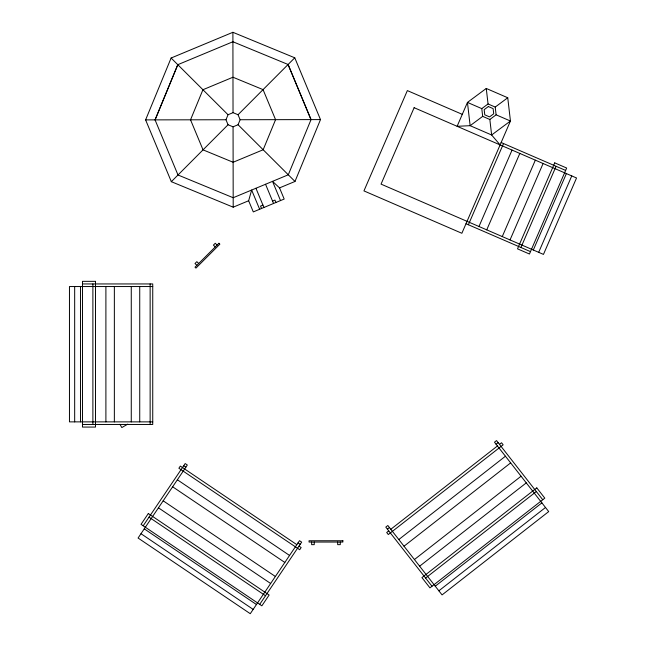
<?xml version="1.0" encoding="UTF-8"?>
<svg xmlns="http://www.w3.org/2000/svg" width="646" height="646" viewBox="0 0 646 646"><rect width="100%" height="100%" fill="white"/><g stroke="black" fill="none" stroke-linecap="round" stroke-linejoin="round"><path stroke-width="0.97" d="M280.525 200.575L272.523 181.356L279.54 187.889L284.183 199.049L253.297 211.912L248.645 200.753L251.641 190.045L259.644 209.264M248.645 200.753L233.198 207.18L171.327 181.679L145.608 119.89L171.109 58.019L232.899 32.3L294.77 57.801L320.489 119.591L294.988 181.461L279.54 187.889M177.803 64.689L155.056 119.873L177.997 174.985L233.182 197.733L288.294 174.791L311.041 119.607L288.1 64.495L232.915 41.748L177.803 64.689L155.088 119.873M225.971 119.752L228.038 114.746L233.036 112.662L238.043 114.73L240.126 119.728L238.059 124.735L233.061 126.818L228.054 124.751L225.971 119.752L145.608 119.89M468.39 224.751L503.533 143.549M478.977 226.504L512.052 150.074M486.737 229.863L519.812 153.433M502.265 236.581L535.34 160.151M510.025 239.941L543.1 163.511M520.934 247.491L556.077 166.288M533.313 250.01L566.389 173.588M538.683 252.336L571.758 175.914M143.194 525.787L185.168 463.562L187.324 465.015L138.074 538.029L250.268 613.7L299.51 540.686L301.674 542.139L259.7 604.365M171.327 181.679L228.054 124.751M238.043 114.73L294.77 57.801M387.398 529.163L389.449 527.556M496.088 444.246L498.139 442.647M388.747 530.891L386.696 532.49L388.303 534.541L503.137 444.819L501.538 442.768L499.487 444.367M390.798 529.284L497.436 445.974M398.808 539.539L505.447 456.229M404.016 546.201L510.655 462.891M414.433 559.533L521.072 476.223M419.642 566.195L526.272 482.885M425.601 578.057L536.333 491.533M435.259 586.197L541.897 502.879M438.868 590.807L545.499 507.49M462.286 114.358L407.351 90.593L363.948 190.901L461.866 233.279L510.445 121.02L507.748 97.756L486.26 88.454L467.454 102.415L457.118 126.301L470.143 125.687L491.638 134.99L500.109 144.906M481.787 108.617L482.683 116.377L470.143 125.687L467.454 102.415L481.787 108.617L488.053 103.966L486.26 88.454M488.053 103.966L495.216 107.066L507.748 97.756M489.846 119.478L496.112 114.818L510.445 121.02L491.638 134.99L489.846 119.478L482.683 116.377M127.738 424.147L121.828 427.563L119.93 424.285M262.938 205.081L260.532 206.082L261.533 208.48M272.547 201.076L274.946 200.082L275.947 202.481M240.126 119.728L320.489 119.591M82.478 283.941L152.739 283.941L152.739 424.47L82.478 424.47M152.739 286.541L69.461 286.541L69.461 421.87L152.739 421.87M501.143 142.516L565.63 170.423M466 223.718L530.487 251.625M183.714 465.718L185.87 467.171M298.056 542.842L300.212 544.303M296.829 544.659L180.331 466.081L178.877 468.237L299.696 549.73L301.149 547.574L298.993 546.112M177.367 479.776L289.553 555.447M172.635 486.785L284.829 562.456M163.18 500.812L275.366 576.482M158.448 507.821L270.642 583.491M149.016 517.155L265.522 595.741M144.26 528.856L256.446 604.527M140.989 533.709L253.175 609.388M171.109 58.019L228.038 114.746M238.059 124.735L294.988 181.461M217.096 245.109L215.255 243.267L213.414 245.109L215.255 246.942M198.693 263.503L196.852 261.67L195.011 263.503L196.852 265.345M542.745 499.738L496.532 440.596L494.481 442.195L548.704 511.592L442.066 594.909L387.85 525.513L385.799 527.112L432.004 586.261M288.076 64.519L311.009 119.607M265.546 184.263L273.549 203.482M255.937 188.261L263.931 207.479M495.216 107.066L496.112 114.818M232.899 32.3L233.036 112.662M233.061 126.818L233.198 207.18M340.272 542.051L340.272 544.651L337.672 544.651L337.672 542.051M314.247 542.051L314.247 544.651L311.647 544.651L311.647 542.051M150.138 283.941L150.138 424.47M139.73 286.541L139.73 421.87M131.267 286.541L131.267 421.87M114.358 286.541L114.358 421.87M105.896 286.541L105.896 421.87M92.887 283.941L92.887 424.47M80.524 286.541L80.524 421.87M74.67 286.541L74.67 421.87M202.933 89.729L190.53 119.817L203.038 149.856L233.125 162.259L263.164 149.751L275.567 119.663L263.059 89.624L232.972 77.221L202.933 89.729M414.126 107.696L381.051 184.126L543.464 254.403L576.539 177.981L414.126 107.696M554.72 162.865L517.511 248.847L529.454 254.015L566.663 168.033L554.72 162.865M148.314 513.546L141.038 524.334L261.856 605.827L269.132 595.039L148.314 513.546M218.937 243.267L195.011 267.186L195.932 268.106L219.85 244.188L218.937 243.267M536.786 487.883L421.943 577.605L429.953 587.86L544.796 498.139L536.786 487.883M488.352 106.55L484.169 109.65L484.766 114.826L489.547 116.894L493.722 113.785L493.124 108.617L488.352 106.55M95.487 281.341L82.478 281.341L82.478 427.071L95.487 427.071L95.487 281.341M342.873 540.75L309.046 540.75L309.046 542.051L342.873 542.051L342.873 540.75"/></g></svg>
